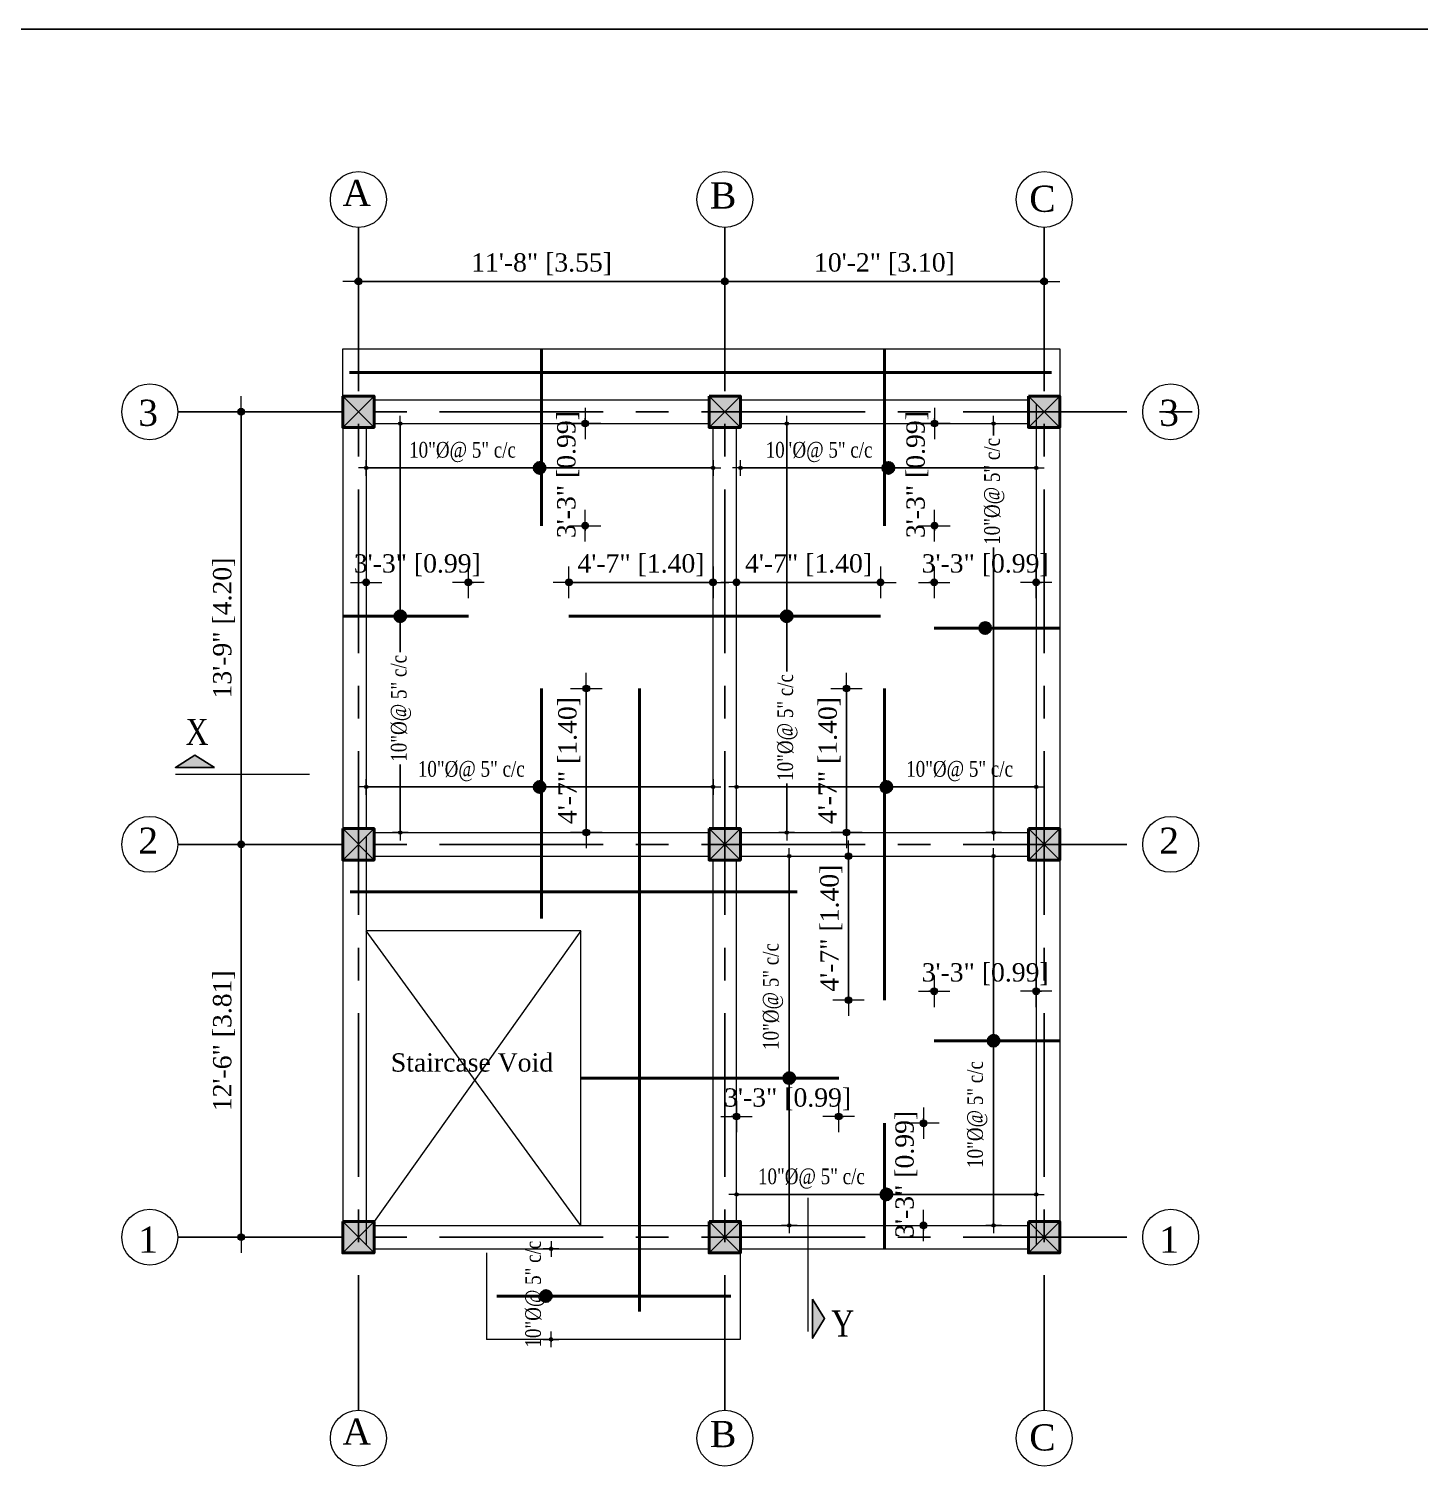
# Model space of a CAD drawing. Header units: feet. Extents: x 4160 to 31260, y -20219 to -1382.
# Drawn here: x 22152 to 22684, y -5005 to -4450 of the extents above; entities that cross this region are included whole.
import ezdxf

# ---------------------------------------------------------------- set-up
doc = ezdxf.new("R2010")
doc.units = ezdxf.units.FT
doc.header["$LTSCALE"] = 50
doc.header["$MEASUREMENT"] = 0
doc.header["$PDMODE"] = 34
doc.linetypes.add('CENTER', pattern=[2, 1.25, -0.25, 0.25, -0.25])
for name, color, linetype, lineweight in [('BAR', 7, 'Continuous', 40), ('COLUMN', 145, 'Continuous', 40), ('DIM', 7, 'Continuous', 9), ('DIMENISON', 152, 'Continuous', 9), ('DIMENSION', 142, 'Continuous', 13), ('HACTH', 8, 'Continuous', 13), ('REBARS', 1, 'Continuous', 40), ('stair', 140, 'Continuous', 18), ('Text1', 3, 'Continuous', 25), ('wall', 6, 'Continuous', 40)]:
    doc.layers.add(name, color=color, linetype=linetype, lineweight=lineweight)
for name, color, linetype in [('CL', 253, 'CENTER'), ('Furniture', 32, 'Continuous'), ('Text', 7, 'Continuous')]:
    doc.layers.add(name, color=color, linetype=linetype)
doc.styles.add('1.8', font='times.ttf', dxfattribs={"width": 0.8, "height": 8})
doc.styles.add('1.8 str', font='times.ttf', dxfattribs={"width": 0.8, "height": 6})
doc.styles.add('7 INCH', font='times.ttf', dxfattribs={"height": 7})
doc.styles.add('arial', font='times.ttf')
doc.styles.add('NAVARAJ', font='times.ttf', dxfattribs={"height": 9})
doc.dimstyles.new('1.4', dxfattribs={"dimscale": 0, "dimtxt": 6, "dimasz": 0.5, "dimexe": 2, "dimexo": 9, "dimgap": 2, "dimtad": 1, "dimdec": 0, "dimlfac": 0.5, "dimzin": 3, "dimdsep": 46, "dimlunit": 4, "dimtxsty": '1.8 str', "dimblk": 'DIM', "dimcen": 3, "dimdle": 3, "dimse1": 1, "dimse2": 1, "dimclrd": 256, "dimclre": 256, "dimclrt": 7, "dimadec": 1, "dimazin": 2, "dimtfac": 1, "dimtdec": 0, "dimtix": 1, "dimtofl": 0, "dimtmove": 2, "dimatfit": 3, "dimldrblk": 'arrow', "dimfxl": 2, "dimfrac": 2, "dimtolj": 2, "dimtzin": 0, "dimarcsym": 0})
doc.dimstyles.new('7 INCH', dxfattribs={"dimscale": 0, "dimtxt": 7, "dimasz": 1, "dimexe": 2, "dimexo": 9, "dimgap": 2, "dimtad": 1, "dimdec": 0, "dimzin": 3, "dimdsep": 46, "dimlunit": 4, "dimtxsty": '7 INCH', "dimblk": 'DIM', "dimcen": 3, "dimdle": 3, "dimse1": 1, "dimse2": 1, "dimclrd": 256, "dimclre": 256, "dimclrt": 7, "dimadec": 1, "dimazin": 2, "dimtfac": 1, "dimtdec": 0, "dimtix": 1, "dimtofl": 0, "dimtmove": 2, "dimatfit": 3, "dimldrblk": 'DIM', "dimfxl": 2, "dimfrac": 2, "dimtolj": 2, "dimtzin": 0, "dimarcsym": 0})

# ---------------------------------------------------------------- blocks, each defined once
blk = doc.blocks.new('DIM')
at = {"layer": 'DIMENSION'}
h = blk.add_hatch(color=256, dxfattribs=at)
h.paths.add_polyline_path([(0, 1.28), (0, 0), (1.28, 0, 0.414214)])
h.paths.add_polyline_path([(1.28, 0), (0, 0), (0, -1.28, 0.414214)])
h.paths.add_polyline_path([(0, 0), (-1.28, 0, 0.414214), (0, -1.28)])
h.paths.add_polyline_path([(0, 1.28, 0.414214), (-1.28, 0), (0, 0)])
for p, q in [((0, 6), (0, -6)), ((-6, 0), (6, 0))]:
    blk.add_line(p, q, dxfattribs=at)
blk.add_circle((0, 0), 1.28, dxfattribs=at)
blk = doc.blocks.new('*D264')
at = {"layer": 'Defpoints', "color": 0, "ltscale": 2, "transparency": 16777216}
for p in [(22418.21, -4546.57), (22278.27, -4566.34), (22418.21, -4566.34)]:
    blk.add_point(p, dxfattribs=at)
at = {"layer": 'DIMENSION', "lineweight": -2, "ltscale": 2, "transparency": 16777216}
blk.add_line((22279.27, -4546.57), (22417.21, -4546.57), dxfattribs=at)
at = {"layer": 'DIMENSION', "lineweight": -2, "ltscale": 2, "transparency": 16777216, "rotation": 180}
blk.add_blockref('DIM', (22278.27, -4546.57), dxfattribs=at)
at = {"layer": 'DIMENSION', "lineweight": -2, "ltscale": 2, "transparency": 16777216}
blk.add_blockref('DIM', (22418.21, -4546.57), dxfattribs=at)
at = {"layer": 'DIMENSION', "color": 7, "ltscale": 2, "transparency": 16777216, "insert": (22348.24, -4540.04), "char_height": 7, "attachment_point": 5, "style": '7 INCH'}
blk.add_mtext('\\A2;11\'-8" [3.55]', dxfattribs=at)
blk = doc.blocks.new('*D265')
at = {"layer": 'Defpoints', "color": 0, "ltscale": 2, "transparency": 16777216}
for p in [(22540.16, -4546.57), (22418.21, -4566.34), (22540.16, -4566.34)]:
    blk.add_point(p, dxfattribs=at)
at = {"layer": 'DIMENSION', "lineweight": -2, "ltscale": 2, "transparency": 16777216}
blk.add_line((22419.21, -4546.57), (22539.16, -4546.57), dxfattribs=at)
at = {"layer": 'DIMENSION', "lineweight": -2, "ltscale": 2, "transparency": 16777216, "rotation": 180}
blk.add_blockref('DIM', (22418.21, -4546.57), dxfattribs=at)
at = {"layer": 'DIMENSION', "lineweight": -2, "ltscale": 2, "transparency": 16777216}
blk.add_blockref('DIM', (22540.16, -4546.57), dxfattribs=at)
at = {"layer": 'DIMENSION', "color": 7, "ltscale": 2, "transparency": 16777216, "insert": (22479.18, -4540.04), "char_height": 7, "attachment_point": 5, "style": '7 INCH'}
blk.add_mtext('\\A2;10\'-2" [3.10]', dxfattribs=at)
blk = doc.blocks.new('*D266')
at = {"layer": 'Defpoints', "color": 0, "ltscale": 2, "transparency": 16777216}
for p in [(22272.27, -4596.34), (22233.5, -4761.52), (22272.27, -4761.52)]:
    blk.add_point(p, dxfattribs=at)
at = {"layer": 'DIMENSION', "lineweight": -2, "ltscale": 2, "transparency": 16777216}
blk.add_line((22233.5, -4597.34), (22233.5, -4760.52), dxfattribs=at)
for p, rotation in [((22233.5, -4596.34), 90), ((22233.5, -4761.52), 270)]:
    blk.add_blockref('DIM', p, dxfattribs=dict(at, rotation=rotation))
at = {"layer": 'DIMENSION', "color": 7, "ltscale": 2, "transparency": 16777216, "insert": (22226.97, -4678.93), "char_height": 7, "attachment_point": 5, "rotation": 90, "style": '7 INCH'}
blk.add_mtext('\\A2;13\'-9" [4.20]', dxfattribs=at)
blk = doc.blocks.new('*D267')
at = {"layer": 'Defpoints', "color": 0, "ltscale": 2, "transparency": 16777216}
for p in [(22272.27, -4761.52), (22233.5, -4911.52), (22272.27, -4911.52)]:
    blk.add_point(p, dxfattribs=at)
at = {"layer": 'DIMENSION', "lineweight": -2, "ltscale": 2, "transparency": 16777216}
blk.add_line((22233.5, -4762.52), (22233.5, -4910.52), dxfattribs=at)
for p, rotation in [((22233.5, -4761.52), 90), ((22233.5, -4911.52), 270)]:
    blk.add_blockref('DIM', p, dxfattribs=dict(at, rotation=rotation))
at = {"layer": 'DIMENSION', "color": 7, "ltscale": 2, "transparency": 16777216, "insert": (22226.97, -4836.52), "char_height": 7, "attachment_point": 5, "rotation": 90, "style": '7 INCH'}
blk.add_mtext('\\A2;12\'-6" [3.81]', dxfattribs=at)
blk = doc.blocks.new('A$C151D7C43')
at = {"layer": 'HACTH', "ltscale": 0.1}
h = blk.add_hatch(color=256, dxfattribs=at)
h.dxf.hatch_style = 1
h.paths.add_polyline_path([(-12, 6), (-12, -6), (0, -6), (0, 6)])
at = {"layer": 'CL'}
for points in [[(0, 6), (-12, -6)], [(-12, 6), (0, -6)]]:
    blk.add_lwpolyline(points, dxfattribs=at)
at = {"layer": 'COLUMN'}
blk.add_lwpolyline([(-12, 6), (0, 6), (0, -6), (-12, -6)], close=True, dxfattribs=at)
blk = doc.blocks.new('*D268')
at = {"layer": 'Defpoints', "color": 0, "ltscale": 10, "transparency": 16777216}
for p in [(22412.21, -4916.02), (22351.88, -4950.52), (22412.21, -4950.52)]:
    blk.add_point(p, dxfattribs=at)
at = {"layer": 'DIM', "lineweight": -2, "ltscale": 10, "transparency": 16777216}
for p, q in [((22351.88, -4915.52), (22351.88, -4915.02)), ((22351.88, -4951.02), (22351.88, -4951.52))]:
    blk.add_line(p, q, dxfattribs=at)
at = {"layer": 'DIM', "lineweight": -2, "ltscale": 10, "transparency": 16777216, "xscale": 0.5, "yscale": 0.5, "zscale": 0.5}
for p, rotation in [((22351.88, -4916.02), 270), ((22351.88, -4950.52), 90)]:
    blk.add_blockref('DIM', p, dxfattribs=dict(at, rotation=rotation))
at = {"layer": 'DIM', "color": 7, "ltscale": 10, "transparency": 16777216, "insert": (22345.85, -4933.27), "char_height": 6, "attachment_point": 5, "rotation": 90, "style": '1.8 str'}
blk.add_mtext('\\A2;10"%%C@ 5" c/c', dxfattribs=at)
blk = doc.blocks.new('arrow')
at = {"layer": 'DIMENSION'}
blk.add_lwpolyline([(1.2, 0, 0, 2.1, 0), (-2.3, 0, 0, 0, 0), (1.2, 0, 0, 0, 0)], format="xyseb", dxfattribs=at)
blk = doc.blocks.new('*D269')
at = {"layer": 'Defpoints', "color": 0, "ltscale": 10, "transparency": 16777216}
for p in [(22294.28, -4600.84), (22312.02, -4600.84), (22284.27, -4757.02)]:
    blk.add_point(p, dxfattribs=at)
at = {"layer": 'DIM', "lineweight": -2, "ltscale": 10, "transparency": 16777216}
for p, q in [((22294.28, -4601.34), (22294.28, -4688.18)), ((22294.28, -4756.52), (22294.28, -4730.98))]:
    blk.add_line(p, q, dxfattribs=at)
at = {"layer": 'DIM', "lineweight": -2, "ltscale": 10, "transparency": 16777216, "xscale": 0.5, "yscale": 0.5, "zscale": 0.5}
for p, rotation in [((22294.28, -4600.84), 90), ((22294.28, -4757.02), 270)]:
    blk.add_blockref('DIM', p, dxfattribs=dict(at, rotation=rotation))
at = {"layer": 'DIM', "color": 7, "ltscale": 10, "transparency": 16777216, "insert": (22294.55, -4709.58), "char_height": 6, "attachment_point": 5, "rotation": 90, "style": '1.8 str'}
blk.add_mtext('\\A2;10"%%C@ 5" c/c', dxfattribs=at)
blk = doc.blocks.new('*D270')
at = {"layer": 'Defpoints', "color": 0, "ltscale": 10, "transparency": 16777216}
for p in [(22281.27, -4602.34), (22413.71, -4602.34), (22413.71, -4617.77)]:
    blk.add_point(p, dxfattribs=at)
at = {"layer": 'DIM', "lineweight": -2, "ltscale": 10, "transparency": 16777216}
blk.add_line((22281.77, -4617.77), (22413.21, -4617.77), dxfattribs=at)
at = {"layer": 'DIM', "lineweight": -2, "ltscale": 10, "transparency": 16777216, "xscale": 0.5, "yscale": 0.5, "zscale": 0.5, "rotation": 180}
blk.add_blockref('DIM', (22281.27, -4617.77), dxfattribs=at)
at = {"layer": 'DIM', "lineweight": -2, "ltscale": 10, "transparency": 16777216, "xscale": 0.5, "yscale": 0.5, "zscale": 0.5}
blk.add_blockref('DIM', (22413.71, -4617.77), dxfattribs=at)
at = {"layer": 'DIM', "color": 7, "ltscale": 10, "transparency": 16777216, "insert": (22318.05, -4611.74), "char_height": 6, "attachment_point": 5, "style": '1.8 str'}
blk.add_mtext('\\A2;10"%%C@ 5" c/c', dxfattribs=at)
blk = doc.blocks.new('*D271')
at = {"layer": 'Defpoints', "color": 0, "ltscale": 10, "transparency": 16777216}
for p in [(22424.21, -4600.84), (22537.16, -4602.34), (22537.16, -4617.77)]:
    blk.add_point(p, dxfattribs=at)
at = {"layer": 'DIM', "lineweight": -2, "ltscale": 10, "transparency": 16777216}
blk.add_line((22424.71, -4617.77), (22536.66, -4617.77), dxfattribs=at)
at = {"layer": 'DIM', "lineweight": -2, "ltscale": 10, "transparency": 16777216, "xscale": 0.5, "yscale": 0.5, "zscale": 0.5, "rotation": 180}
blk.add_blockref('DIM', (22424.21, -4617.77), dxfattribs=at)
at = {"layer": 'DIM', "lineweight": -2, "ltscale": 10, "transparency": 16777216, "xscale": 0.5, "yscale": 0.5, "zscale": 0.5}
blk.add_blockref('DIM', (22537.16, -4617.77), dxfattribs=at)
at = {"layer": 'DIM', "color": 7, "ltscale": 10, "transparency": 16777216, "insert": (22454.23, -4611.74), "char_height": 6, "attachment_point": 5, "style": '1.8 str'}
blk.add_mtext('\\A2;10"%%C@ 5" c/c', dxfattribs=at)
blk = doc.blocks.new('*D272')
at = {"layer": 'Defpoints', "color": 0, "ltscale": 10, "transparency": 16777216}
for p in [(22441.87, -4600.84), (22459.61, -4600.84), (22431.86, -4757.02)]:
    blk.add_point(p, dxfattribs=at)
at = {"layer": 'DIM', "lineweight": -2, "ltscale": 10, "transparency": 16777216}
for p, q in [((22441.87, -4601.34), (22441.87, -4695.47)), ((22441.87, -4756.52), (22441.87, -4738.28))]:
    blk.add_line(p, q, dxfattribs=at)
at = {"layer": 'DIM', "lineweight": -2, "ltscale": 10, "transparency": 16777216, "xscale": 0.5, "yscale": 0.5, "zscale": 0.5}
for p, rotation in [((22441.87, -4600.84), 90), ((22441.87, -4757.02), 270)]:
    blk.add_blockref('DIM', p, dxfattribs=dict(at, rotation=rotation))
at = {"layer": 'DIM', "color": 7, "ltscale": 10, "transparency": 16777216, "insert": (22442.14, -4716.88), "char_height": 6, "attachment_point": 5, "rotation": 90, "style": '1.8 str'}
blk.add_mtext('\\A2;10"%%C@ 5" c/c', dxfattribs=at)
blk = doc.blocks.new('*D273')
at = {"layer": 'Defpoints', "color": 0, "ltscale": 10, "transparency": 16777216}
for p in [(22520.86, -4600.84), (22538.61, -4600.84), (22510.85, -4757.02)]:
    blk.add_point(p, dxfattribs=at)
at = {"layer": 'DIM', "lineweight": -2, "ltscale": 10, "transparency": 16777216}
for p, q in [((22520.86, -4601.34), (22520.86, -4605.35)), ((22520.86, -4756.52), (22520.86, -4648.16))]:
    blk.add_line(p, q, dxfattribs=at)
at = {"layer": 'DIM', "lineweight": -2, "ltscale": 10, "transparency": 16777216, "xscale": 0.5, "yscale": 0.5, "zscale": 0.5}
for p, rotation in [((22520.86, -4600.84), 90), ((22520.86, -4757.02), 270)]:
    blk.add_blockref('DIM', p, dxfattribs=dict(at, rotation=rotation))
at = {"layer": 'DIM', "color": 7, "ltscale": 10, "transparency": 16777216, "insert": (22521.14, -4626.75), "char_height": 6, "attachment_point": 5, "rotation": 90, "style": '1.8 str'}
blk.add_mtext('\\A2;10"%%C@ 5" c/c', dxfattribs=at)
blk = doc.blocks.new('*D274')
at = {"layer": 'Defpoints', "color": 0, "ltscale": 10, "transparency": 16777216}
for p in [(22422.71, -4722.67), (22537.16, -4724.17), (22537.16, -4739.6)]:
    blk.add_point(p, dxfattribs=at)
at = {"layer": 'DIM', "lineweight": -2, "ltscale": 10, "transparency": 16777216}
blk.add_line((22423.21, -4739.6), (22536.66, -4739.6), dxfattribs=at)
at = {"layer": 'DIM', "lineweight": -2, "ltscale": 10, "transparency": 16777216, "xscale": 0.5, "yscale": 0.5, "zscale": 0.5, "rotation": 180}
blk.add_blockref('DIM', (22422.71, -4739.6), dxfattribs=at)
at = {"layer": 'DIM', "lineweight": -2, "ltscale": 10, "transparency": 16777216, "xscale": 0.5, "yscale": 0.5, "zscale": 0.5}
blk.add_blockref('DIM', (22537.16, -4739.6), dxfattribs=at)
at = {"layer": 'DIM', "color": 7, "ltscale": 10, "transparency": 16777216, "insert": (22507.89, -4733.57), "char_height": 6, "attachment_point": 5, "style": '1.8 str'}
blk.add_mtext('\\A2;10"%%C@ 5" c/c', dxfattribs=at)
blk = doc.blocks.new('*D275')
at = {"layer": 'Defpoints', "color": 0, "ltscale": 10, "transparency": 16777216}
for p in [(22281.27, -4724.17), (22413.71, -4724.17), (22413.71, -4739.6)]:
    blk.add_point(p, dxfattribs=at)
at = {"layer": 'DIM', "lineweight": -2, "ltscale": 10, "transparency": 16777216}
blk.add_line((22281.77, -4739.6), (22413.21, -4739.6), dxfattribs=at)
at = {"layer": 'DIM', "lineweight": -2, "ltscale": 10, "transparency": 16777216, "xscale": 0.5, "yscale": 0.5, "zscale": 0.5, "rotation": 180}
blk.add_blockref('DIM', (22281.27, -4739.6), dxfattribs=at)
at = {"layer": 'DIM', "lineweight": -2, "ltscale": 10, "transparency": 16777216, "xscale": 0.5, "yscale": 0.5, "zscale": 0.5}
blk.add_blockref('DIM', (22413.71, -4739.6), dxfattribs=at)
at = {"layer": 'DIM', "color": 7, "ltscale": 10, "transparency": 16777216, "insert": (22321.39, -4733.57), "char_height": 6, "attachment_point": 5, "style": '1.8 str'}
blk.add_mtext('\\A2;10"%%C@ 5" c/c', dxfattribs=at)
blk = doc.blocks.new('*D276')
at = {"layer": 'Defpoints', "color": 0, "ltscale": 10, "transparency": 16777216}
for p in [(22422.71, -4878.26), (22537.16, -4879.76), (22537.16, -4895.19)]:
    blk.add_point(p, dxfattribs=at)
at = {"layer": 'DIM', "lineweight": -2, "ltscale": 10, "transparency": 16777216}
blk.add_line((22423.21, -4895.19), (22536.66, -4895.19), dxfattribs=at)
at = {"layer": 'DIM', "lineweight": -2, "ltscale": 10, "transparency": 16777216, "xscale": 0.5, "yscale": 0.5, "zscale": 0.5, "rotation": 180}
blk.add_blockref('DIM', (22422.71, -4895.19), dxfattribs=at)
at = {"layer": 'DIM', "lineweight": -2, "ltscale": 10, "transparency": 16777216, "xscale": 0.5, "yscale": 0.5, "zscale": 0.5}
blk.add_blockref('DIM', (22537.16, -4895.19), dxfattribs=at)
at = {"layer": 'DIM', "color": 7, "ltscale": 10, "transparency": 16777216, "insert": (22451.29, -4889.16), "char_height": 6, "attachment_point": 5, "style": '1.8 str'}
blk.add_mtext('\\A2;10"%%C@ 5" c/c', dxfattribs=at)
blk = doc.blocks.new('*D277')
at = {"layer": 'Defpoints', "color": 0, "ltscale": 10, "transparency": 16777216}
for p in [(22520.86, -4766.02), (22532.14, -4766.02), (22504.38, -4907.02)]:
    blk.add_point(p, dxfattribs=at)
at = {"layer": 'DIM', "lineweight": -2, "ltscale": 10, "transparency": 16777216}
blk.add_line((22520.86, -4906.52), (22520.86, -4766.52), dxfattribs=at)
at = {"layer": 'DIM', "lineweight": -2, "ltscale": 10, "transparency": 16777216, "xscale": 0.5, "yscale": 0.5, "zscale": 0.5}
for p, rotation in [((22520.86, -4766.02), 90), ((22520.86, -4907.02), 270)]:
    blk.add_blockref('DIM', p, dxfattribs=dict(at, rotation=rotation))
at = {"layer": 'DIM', "color": 7, "ltscale": 10, "transparency": 16777216, "insert": (22514.67, -4864.67), "char_height": 6, "attachment_point": 5, "rotation": 90, "style": '1.8 str'}
blk.add_mtext('\\A2;10"%%C@ 5" c/c', dxfattribs=at)
blk = doc.blocks.new('*D278')
at = {"layer": 'Defpoints', "color": 0, "ltscale": 10, "transparency": 16777216}
for p in [(22442.84, -4766.02), (22454.11, -4766.02), (22426.36, -4907.02)]:
    blk.add_point(p, dxfattribs=at)
at = {"layer": 'DIM', "lineweight": -2, "ltscale": 10, "transparency": 16777216}
blk.add_line((22442.84, -4906.52), (22442.84, -4766.52), dxfattribs=at)
at = {"layer": 'DIM', "lineweight": -2, "ltscale": 10, "transparency": 16777216, "xscale": 0.5, "yscale": 0.5, "zscale": 0.5}
for p, rotation in [((22442.84, -4766.02), 90), ((22442.84, -4907.02), 270)]:
    blk.add_blockref('DIM', p, dxfattribs=dict(at, rotation=rotation))
at = {"layer": 'DIM', "color": 7, "ltscale": 10, "transparency": 16777216, "insert": (22436.64, -4819.62), "char_height": 6, "attachment_point": 5, "rotation": 90, "style": '1.8 str'}
blk.add_mtext('\\A2;10"%%C@ 5" c/c', dxfattribs=at)
blk = doc.blocks.new('GFHF')
at = {"layer": 'BAR'}
h = blk.add_hatch(dxfattribs=at)
h.set_pattern_fill('ANSI31', color=2)
h.paths.add_polyline_path([(20798.9, -1672.63), (20794.72, -1672.63, 1)])
h.paths.add_polyline_path([(20794.72, -1672.63), (20798.9, -1672.63, 1)])
at = {"layer": 'BAR', "color": 2}
blk.add_circle((20796.81, -1672.63), 2.09, dxfattribs=at)
blk = doc.blocks.new('*D279')
at = {"layer": 'Defpoints', "color": 0, "ltscale": 2, "transparency": 16777216}
for p in [(22348.24, -4600.84), (22364.91, -4600.84), (22348.24, -4639.84)]:
    blk.add_point(p, dxfattribs=at)
at = {"layer": 'DIMENSION', "lineweight": -2, "ltscale": 2, "transparency": 16777216}
for p, q in [((22364.91, -4599.84), (22364.91, -4598.84)), ((22364.91, -4640.84), (22364.91, -4641.84))]:
    blk.add_line(p, q, dxfattribs=at)
for p, rotation in [((22364.91, -4600.84), 270), ((22364.91, -4639.84), 90)]:
    blk.add_blockref('DIM', p, dxfattribs=dict(at, rotation=rotation))
at = {"layer": 'DIMENSION', "color": 7, "ltscale": 2, "transparency": 16777216, "insert": (22358.38, -4620.34), "char_height": 7, "attachment_point": 5, "rotation": 90, "style": '7 INCH'}
blk.add_mtext('\\A2;3\'-3" [0.99]', dxfattribs=at)
blk = doc.blocks.new('*D280')
at = {"layer": 'Defpoints', "color": 0, "ltscale": 2, "transparency": 16777216}
for p in [(22479.18, -4600.84), (22498.31, -4600.84), (22479.18, -4639.84)]:
    blk.add_point(p, dxfattribs=at)
at = {"layer": 'DIMENSION', "lineweight": -2, "ltscale": 2, "transparency": 16777216}
for p, q in [((22498.31, -4599.84), (22498.31, -4598.84)), ((22498.31, -4640.84), (22498.31, -4641.84))]:
    blk.add_line(p, q, dxfattribs=at)
for p, rotation in [((22498.31, -4600.84), 270), ((22498.31, -4639.84), 90)]:
    blk.add_blockref('DIM', p, dxfattribs=dict(at, rotation=rotation))
at = {"layer": 'DIMENSION', "color": 7, "ltscale": 2, "transparency": 16777216, "insert": (22491.78, -4620.34), "char_height": 7, "attachment_point": 5, "rotation": 90, "style": '7 INCH'}
blk.add_mtext('\\A2;3\'-3" [0.99]', dxfattribs=at)
blk = doc.blocks.new('*D281')
at = {"layer": 'Defpoints', "color": 0, "ltscale": 2, "transparency": 16777216}
for p in [(22320.27, -4661.48), (22281.27, -4674.43), (22320.27, -4674.43)]:
    blk.add_point(p, dxfattribs=at)
at = {"layer": 'DIMENSION', "lineweight": -2, "ltscale": 2, "transparency": 16777216}
for p, q in [((22280.27, -4661.48), (22279.27, -4661.48)), ((22321.27, -4661.48), (22322.27, -4661.48))]:
    blk.add_line(p, q, dxfattribs=at)
blk.add_blockref('DIM', (22281.27, -4661.48), dxfattribs=at)
at = {"layer": 'DIMENSION', "lineweight": -2, "ltscale": 2, "transparency": 16777216, "rotation": 180}
blk.add_blockref('DIM', (22320.27, -4661.48), dxfattribs=at)
at = {"layer": 'DIMENSION', "color": 7, "ltscale": 2, "transparency": 16777216, "insert": (22300.77, -4654.96), "char_height": 7, "attachment_point": 5, "style": '7 INCH'}
blk.add_mtext('\\A2;3\'-3" [0.99]', dxfattribs=at)
blk = doc.blocks.new('*D282')
at = {"layer": 'Defpoints', "color": 0, "ltscale": 2, "transparency": 16777216}
for p in [(22413.71, -4661.48), (22358.71, -4674.43), (22413.71, -4674.43)]:
    blk.add_point(p, dxfattribs=at)
at = {"layer": 'DIMENSION', "lineweight": -2, "ltscale": 2, "transparency": 16777216}
blk.add_line((22359.71, -4661.48), (22412.71, -4661.48), dxfattribs=at)
at = {"layer": 'DIMENSION', "lineweight": -2, "ltscale": 2, "transparency": 16777216, "rotation": 180}
blk.add_blockref('DIM', (22358.71, -4661.48), dxfattribs=at)
at = {"layer": 'DIMENSION', "lineweight": -2, "ltscale": 2, "transparency": 16777216}
blk.add_blockref('DIM', (22413.71, -4661.48), dxfattribs=at)
at = {"layer": 'DIMENSION', "color": 7, "ltscale": 2, "transparency": 16777216, "insert": (22386.21, -4654.96), "char_height": 7, "attachment_point": 5, "style": '7 INCH'}
blk.add_mtext('\\A2;4\'-7" [1.40]', dxfattribs=at)
blk = doc.blocks.new('*D283')
at = {"layer": 'Defpoints', "color": 0, "ltscale": 2, "transparency": 16777216}
for p in [(22422.71, -4661.48), (22422.71, -4674.43), (22477.71, -4674.43)]:
    blk.add_point(p, dxfattribs=at)
at = {"layer": 'DIMENSION', "lineweight": -2, "ltscale": 2, "transparency": 16777216}
blk.add_line((22476.71, -4661.48), (22423.71, -4661.48), dxfattribs=at)
at = {"layer": 'DIMENSION', "lineweight": -2, "ltscale": 2, "transparency": 16777216, "rotation": 180}
blk.add_blockref('DIM', (22422.71, -4661.48), dxfattribs=at)
at = {"layer": 'DIMENSION', "lineweight": -2, "ltscale": 2, "transparency": 16777216}
blk.add_blockref('DIM', (22477.71, -4661.48), dxfattribs=at)
at = {"layer": 'DIMENSION', "color": 7, "ltscale": 2, "transparency": 16777216, "insert": (22450.21, -4654.96), "char_height": 7, "attachment_point": 5, "style": '7 INCH'}
blk.add_mtext('\\A2;4\'-7" [1.40]', dxfattribs=at)
blk = doc.blocks.new('*D284')
at = {"layer": 'Defpoints', "color": 0, "ltscale": 2, "transparency": 16777216}
for p in [(22537.16, -4661.48), (22498.16, -4678.93), (22537.16, -4678.93)]:
    blk.add_point(p, dxfattribs=at)
at = {"layer": 'DIMENSION', "lineweight": -2, "ltscale": 2, "transparency": 16777216}
for p, q in [((22497.16, -4661.48), (22496.16, -4661.48)), ((22538.16, -4661.48), (22539.16, -4661.48))]:
    blk.add_line(p, q, dxfattribs=at)
blk.add_blockref('DIM', (22498.16, -4661.48), dxfattribs=at)
at = {"layer": 'DIMENSION', "lineweight": -2, "ltscale": 2, "transparency": 16777216, "rotation": 180}
blk.add_blockref('DIM', (22537.16, -4661.48), dxfattribs=at)
at = {"layer": 'DIMENSION', "color": 7, "ltscale": 2, "transparency": 16777216, "insert": (22517.66, -4654.96), "char_height": 7, "attachment_point": 5, "style": '7 INCH'}
blk.add_mtext('\\A2;3\'-3" [0.99]', dxfattribs=at)
blk = doc.blocks.new('*D285')
at = {"layer": 'Defpoints', "color": 0, "ltscale": 2, "transparency": 16777216}
for p in [(22348.24, -4702.02), (22348.24, -4757.02), (22365.32, -4757.02)]:
    blk.add_point(p, dxfattribs=at)
at = {"layer": 'DIMENSION', "lineweight": -2, "ltscale": 2, "transparency": 16777216}
blk.add_line((22365.32, -4703.02), (22365.32, -4756.02), dxfattribs=at)
for p, rotation in [((22365.32, -4702.02), 90), ((22365.32, -4757.02), 270)]:
    blk.add_blockref('DIM', p, dxfattribs=dict(at, rotation=rotation))
at = {"layer": 'DIMENSION', "color": 7, "ltscale": 2, "transparency": 16777216, "insert": (22358.8, -4729.52), "char_height": 7, "attachment_point": 5, "rotation": 90, "style": '7 INCH'}
blk.add_mtext('\\A2;4\'-7" [1.40]', dxfattribs=at)
blk = doc.blocks.new('*D286')
at = {"layer": 'Defpoints', "color": 0, "ltscale": 2, "transparency": 16777216}
for p in [(22479.18, -4702.02), (22464.72, -4757.02), (22479.18, -4757.02)]:
    blk.add_point(p, dxfattribs=at)
at = {"layer": 'DIMENSION', "lineweight": -2, "ltscale": 2, "transparency": 16777216}
blk.add_line((22464.72, -4703.02), (22464.72, -4756.02), dxfattribs=at)
for p, rotation in [((22464.72, -4702.02), 90), ((22464.72, -4757.02), 270)]:
    blk.add_blockref('DIM', p, dxfattribs=dict(at, rotation=rotation))
at = {"layer": 'DIMENSION', "color": 7, "ltscale": 2, "transparency": 16777216, "insert": (22458.19, -4729.52), "char_height": 7, "attachment_point": 5, "rotation": 90, "style": '7 INCH'}
blk.add_mtext('\\A2;4\'-7" [1.40]', dxfattribs=at)
blk = doc.blocks.new('*D287')
at = {"layer": 'Defpoints', "color": 0, "ltscale": 2, "transparency": 16777216}
for p in [(22422.71, -4850.77), (22461.71, -4850.77), (22461.71, -4865.42)]:
    blk.add_point(p, dxfattribs=at)
at = {"layer": 'DIMENSION', "lineweight": -2, "ltscale": 2, "transparency": 16777216}
for p, q in [((22421.71, -4865.42), (22420.71, -4865.42)), ((22462.71, -4865.42), (22463.71, -4865.42))]:
    blk.add_line(p, q, dxfattribs=at)
blk.add_blockref('DIM', (22422.71, -4865.42), dxfattribs=at)
at = {"layer": 'DIMENSION', "lineweight": -2, "ltscale": 2, "transparency": 16777216, "rotation": 180}
blk.add_blockref('DIM', (22461.71, -4865.42), dxfattribs=at)
at = {"layer": 'DIMENSION', "color": 7, "ltscale": 2, "transparency": 16777216, "insert": (22442.21, -4858.89), "char_height": 7, "attachment_point": 5, "style": '7 INCH'}
blk.add_mtext('\\A2;3\'-3" [0.99]', dxfattribs=at)
blk = doc.blocks.new('*D288')
at = {"layer": 'Defpoints', "color": 0, "ltscale": 2, "transparency": 16777216}
for p in [(22479.18, -4868.02), (22479.18, -4907.02), (22494.09, -4907.02)]:
    blk.add_point(p, dxfattribs=at)
at = {"layer": 'DIMENSION', "lineweight": -2, "ltscale": 2, "transparency": 16777216}
for p, q in [((22494.09, -4867.02), (22494.09, -4866.02)), ((22494.09, -4908.02), (22494.09, -4909.02))]:
    blk.add_line(p, q, dxfattribs=at)
for p, rotation in [((22494.09, -4868.02), 270), ((22494.09, -4907.02), 90)]:
    blk.add_blockref('DIM', p, dxfattribs=dict(at, rotation=rotation))
at = {"layer": 'DIMENSION', "color": 7, "ltscale": 2, "transparency": 16777216, "insert": (22487.57, -4887.52), "char_height": 7, "attachment_point": 5, "rotation": 90, "style": '7 INCH'}
blk.add_mtext('\\A2;3\'-3" [0.99]', dxfattribs=at)
blk = doc.blocks.new('*D289')
at = {"layer": 'Defpoints', "color": 0, "ltscale": 2, "transparency": 16777216}
for p in [(22537.16, -4817.63), (22498.16, -4836.52), (22537.16, -4836.52)]:
    blk.add_point(p, dxfattribs=at)
at = {"layer": 'DIMENSION', "lineweight": -2, "ltscale": 2, "transparency": 16777216}
for p, q in [((22497.16, -4817.63), (22496.16, -4817.63)), ((22538.16, -4817.63), (22539.16, -4817.63))]:
    blk.add_line(p, q, dxfattribs=at)
blk.add_blockref('DIM', (22498.16, -4817.63), dxfattribs=at)
at = {"layer": 'DIMENSION', "lineweight": -2, "ltscale": 2, "transparency": 16777216, "rotation": 180}
blk.add_blockref('DIM', (22537.16, -4817.63), dxfattribs=at)
at = {"layer": 'DIMENSION', "color": 7, "ltscale": 2, "transparency": 16777216, "insert": (22517.66, -4811.11), "char_height": 7, "attachment_point": 5, "style": '7 INCH'}
blk.add_mtext('\\A2;3\'-3" [0.99]', dxfattribs=at)
blk = doc.blocks.new('*D290')
at = {"layer": 'Defpoints', "color": 0, "ltscale": 2, "transparency": 16777216}
for p in [(22465.43, -4766.02), (22479.18, -4766.02), (22479.18, -4821.02)]:
    blk.add_point(p, dxfattribs=at)
at = {"layer": 'DIMENSION', "lineweight": -2, "ltscale": 2, "transparency": 16777216}
blk.add_line((22465.43, -4820.02), (22465.43, -4767.02), dxfattribs=at)
for p, rotation in [((22465.43, -4766.02), 90), ((22465.43, -4821.02), 270)]:
    blk.add_blockref('DIM', p, dxfattribs=dict(at, rotation=rotation))
at = {"layer": 'DIMENSION', "color": 7, "ltscale": 2, "transparency": 16777216, "insert": (22458.9, -4793.52), "char_height": 7, "attachment_point": 5, "rotation": 90, "style": '7 INCH'}
blk.add_mtext('\\A2;4\'-7" [1.40]', dxfattribs=at)

msp = doc.modelspace()

# ---------------------------------------------------------------- hatches: boundary and pattern name
at = {"layer": 'Text'}
for points in [[(22208.36, -4732.14), (22223.36, -4732.14), (22215.86, -4727.52)], [(22451.72, -4950.12), (22451.72, -4935.12), (22456.34, -4942.62)]]:
    msp.add_hatch(color=256, dxfattribs=at).paths.add_polyline_path(points)

# ---------------------------------------------------------------- linework, layer by layer
msp.add_lwpolyline([(21588.11, -4450.23), (24204.46, -4450.23), (24204.46, -5559.22), (21588.11, -5559.22)], close=True)
at = {"layer": 'CL'}
for p, q in [((22278.27, -4525.98), (22278.27, -4977.58)), ((22418.21, -4525.98), (22418.21, -4977.58)), ((22540.16, -4525.98), (22540.16, -4977.58)), ((22209.27, -4596.34), (22599.19, -4596.34)), ((22209.27, -4761.52), (22577.84, -4761.52)), ((22209.27, -4911.52), (22577.84, -4911.52))]:
    msp.add_line(p, q, dxfattribs=at)
at = {"layer": 'DIMENISON'}
for centre in [(22278.27, -4515.3), (22418.21, -4515.3), (22540.16, -4515.3), (22198.59, -4596.34), (22588.51, -4596.34), (22198.59, -4761.52), (22588.51, -4761.52), (22198.59, -4911.52), (22588.51, -4911.52), (22278.27, -4988.26), (22418.21, -4988.26), (22540.16, -4988.26)]:
    msp.add_circle(centre, 10.68, dxfattribs=at)
at = {"layer": 'DIMENSION', "ltscale": 10}
for p, q in [((22208.46, -4734.67), (22259.54, -4734.67)), ((22450.01, -4947.59), (22450.01, -4896.51))]:
    msp.add_line(p, q, dxfattribs=at)
at = {"layer": 'Furniture', "color": 4, "lineweight": 18, "ltscale": 2}
for p, q in [((22363.27, -4794.52), (22281.27, -4794.52)), ((22363.27, -4907.02), (22281.27, -4794.52)), ((22363.27, -4794.52), (22284.27, -4905.52))]:
    msp.add_line(p, q, dxfattribs=at)
at = {"layer": 'REBARS', "ltscale": 0.1}
for points in [[(22348.24, -4572.34), (22348.24, -4600.84), (22348.24, -4639.84)], [(22479.18, -4572.34), (22479.18, -4600.84), (22479.18, -4639.84)], [(22274.92, -4581.34), (22543.01, -4581.34)], [(22272.27, -4674.43), (22320.27, -4674.43)], [(22422.71, -4674.43), (22358.71, -4674.43)], [(22422.71, -4674.43), (22477.71, -4674.43)], [(22546.16, -4678.93), (22537.16, -4678.93), (22498.16, -4678.93)], [(22348.24, -4789.81), (22348.24, -4702.02)], [(22385.7, -4702.02), (22385.7, -4939.86)], [(22479.18, -4757.02), (22479.18, -4702.02)], [(22479.18, -4766.02), (22479.18, -4757.02)], [(22479.18, -4821.02), (22479.18, -4766.02)], [(22445.84, -4779.6), (22275.1, -4779.6)], [(22546.16, -4836.52), (22537.16, -4836.52), (22498.16, -4836.52)], [(22363.27, -4850.77), (22422.71, -4850.77), (22461.71, -4850.77)], [(22479.18, -4916.02), (22479.18, -4868.02)], [(22331.19, -4934.02), (22420.54, -4934.02)]]:
    msp.add_lwpolyline(points, dxfattribs=at)
at = {"layer": 'stair', "ltscale": 0.5}
for p, q in [((22284.27, -4591.84), (22412.21, -4591.84)), ((22424.21, -4591.84), (22534.16, -4591.84)), ((22537.16, -4593.34), (22537.16, -4764.52)), ((22546.16, -4593.34), (22546.16, -4764.52)), ((22284.27, -4600.84), (22412.21, -4600.84)), ((22424.21, -4600.84), (22534.16, -4600.84)), ((22272.27, -4602.34), (22272.27, -4755.52)), ((22281.27, -4602.34), (22281.27, -4755.52)), ((22413.71, -4755.52), (22413.71, -4602.34)), ((22422.71, -4755.52), (22422.71, -4602.34)), ((22284.27, -4757.02), (22412.21, -4757.02)), ((22424.21, -4757.02), (22534.16, -4757.02)), ((22272.27, -4758.52), (22272.27, -4914.52)), ((22281.27, -4758.52), (22281.27, -4914.52)), ((22537.16, -4758.52), (22537.16, -4914.52)), ((22546.16, -4758.52), (22546.16, -4914.52)), ((22284.27, -4766.02), (22412.21, -4766.02)), ((22413.71, -4905.52), (22413.71, -4767.52)), ((22422.71, -4905.52), (22422.71, -4767.52)), ((22424.21, -4766.02), (22534.16, -4766.02)), ((22284.27, -4907.02), (22412.21, -4907.02)), ((22424.21, -4907.02), (22534.16, -4907.02)), ((22284.27, -4916.02), (22412.21, -4916.02)), ((22424.21, -4916.02), (22534.16, -4916.02)), ((22424.11, -4950.52), (22327.23, -4950.52))]:
    msp.add_line(p, q, dxfattribs=at)
for points in [[(22272.27, -4590.34), (22272.27, -4572.34), (22546.16, -4572.34), (22546.16, -4590.34)], [(22327.23, -4917.52), (22327.23, -4950.52)], [(22424.11, -4917.52), (22424.11, -4950.52)]]:
    msp.add_lwpolyline(points, dxfattribs=at)
at = {"layer": 'stair'}
msp.add_lwpolyline([(22363.27, -4907.02), (22363.27, -4794.52)], dxfattribs=at)
at = {"layer": 'Text'}
for points in [[(22223.36, -4732.14), (22208.36, -4732.14), (22215.86, -4727.52), (22223.36, -4732.14)], [(22451.72, -4935.12), (22451.72, -4950.12), (22456.34, -4942.62), (22451.72, -4935.12)]]:
    msp.add_lwpolyline(points, dxfattribs=at)

# ---------------------------------------------------------------- block references
at = {"layer": 'BAR', "rotation": 90}
for p in [(20674.86, -25414.58), (20808.05, -25414.58), (20621.64, -25471.24), (20769.23, -25471.24), (20845.02, -25475.74), (20674.86, -25536.41), (20807.3, -25536.41), (20848.23, -25633.33), (20770.2, -25647.58), (20807.3, -25692), (20677.25, -25730.83)]:
    msp.add_blockref('GFHF', p, dxfattribs=at)
at = {"layer": 'wall', "ltscale": 0.1}
for p in [(22284.27, -4596.34), (22424.21, -4596.34), (22546.16, -4596.34), (22284.27, -4761.52), (22424.21, -4761.52), (22546.16, -4761.52), (22284.27, -4911.52), (22424.21, -4911.52), (22546.16, -4911.52)]:
    msp.add_blockref('A$C151D7C43', p, dxfattribs=at)

# ---------------------------------------------------------------- texts
at = {"layer": 'Text', "style": '1.8', "width": 0.8}
for s, p in [('X', (22212.28, -4723.6)), ('Y', (22458.9, -4949.48))]:
    msp.add_text(s, height=10, dxfattribs=at).set_placement(p)
at = {"layer": 'Text', "style": 'NAVARAJ'}
msp.add_text('Staircase Void', height=7, dxfattribs=at).set_placement((22290.68, -4848.3))
at = {"layer": 'Text1', "lineweight": 30, "char_height": 10, "width": 17.5966, "attachment_point": 2, "style": 'arial'}
for s, insert in [('A', (22277.65, -4507.77)), ('B', (22417.6, -4508.74)), ('C', (22539.54, -4510)), ('3', (22197.97, -4591.73)), ('3', (22587.9, -4591.73)), ('2', (22197.97, -4755.13)), ('2', (22587.9, -4755.13)), ('1', (22197.97, -4907.47)), ('1', (22587.9, -4907.47)), ('A', (22277.65, -4980.72)), ('B', (22417.6, -4981.69)), ('C', (22539.54, -4982.96))]:
    msp.add_mtext(s, dxfattribs=dict(at, insert=insert))

# ---------------------------------------------------------------- dimensions: what is measured, and where the dimension line sits
at = {"layer": 'DIM', "ltscale": 10}
for base, p1, p2, picture, middle in [((22413.71, -4617.77), (22281.27, -4602.34), (22413.71, -4602.34), '*D270', (22318.05, -4611.74)), ((22537.16, -4617.77), (22424.21, -4600.84), (22537.16, -4602.34), '*D271', (22454.23, -4611.74)), ((22413.71, -4739.6), (22281.27, -4724.17), (22413.71, -4724.17), '*D275', (22321.39, -4733.57)), ((22537.16, -4739.6), (22422.71, -4722.67), (22537.16, -4724.17), '*D274', (22507.89, -4733.57)), ((22537.16, -4895.19), (22422.71, -4878.26), (22537.16, -4879.76), '*D276', (22451.29, -4889.16))]:
    dim = msp.add_linear_dim(base=base, p1=p1, p2=p2, text='10"%%C@ 5" c/c', dimstyle='1.4', override={"dimscale": 1}, dxfattribs=at)
    dim.commit()
    dim.dimension.update_dxf_attribs({"geometry": picture, "text_midpoint": middle, "dimtype": 160})
for base, p1, p2, picture, middle in [((22294.28, -4600.84), (22284.27, -4757.02), (22312.02, -4600.84), '*D269', (22294.55, -4709.58)), ((22441.87, -4600.84), (22431.86, -4757.02), (22459.61, -4600.84), '*D272', (22442.14, -4716.88)), ((22520.86, -4600.84), (22510.85, -4757.02), (22538.61, -4600.84), '*D273', (22521.14, -4626.75)), ((22442.84, -4766.02), (22426.36, -4907.02), (22454.11, -4766.02), '*D278', (22436.64, -4819.62)), ((22520.86, -4766.02), (22504.38, -4907.02), (22532.14, -4766.02), '*D277', (22514.67, -4864.67))]:
    dim = msp.add_linear_dim(base=base, p1=p1, p2=p2, angle=90, text='10"%%C@ 5" c/c', dimstyle='1.4', override={"dimscale": 1}, dxfattribs=at)
    dim.commit()
    dim.dimension.update_dxf_attribs({"geometry": picture, "text_midpoint": middle, "dimtype": 160})
dim = msp.add_linear_dim(base=(22351.88, -4950.52), p1=(22412.21, -4916.02), p2=(22412.21, -4950.52), angle=90, text='10"%%C@ 5" c/c', dimstyle='1.4', override={"dimscale": 1}, dxfattribs=at)
dim.commit()
dim.dimension.update_dxf_attribs({"geometry": '*D268', "text_midpoint": (22345.85, -4933.27)})
at = {"layer": 'DIMENSION', "ltscale": 2}
for base, p1, p2, picture, middle in [((22418.21, -4546.57), (22278.27, -4566.34), (22418.21, -4566.34), '*D264', (22348.24, -4540.04)), ((22540.16, -4546.57), (22418.21, -4566.34), (22540.16, -4566.34), '*D265', (22479.18, -4540.04)), ((22320.27, -4661.48), (22281.27, -4674.43), (22320.27, -4674.43), '*D281', (22300.77, -4654.96)), ((22413.71, -4661.48), (22358.71, -4674.43), (22413.71, -4674.43), '*D282', (22386.21, -4654.96)), ((22422.71, -4661.48), (22477.71, -4674.43), (22422.71, -4674.43), '*D283', (22450.21, -4654.96)), ((22537.16, -4661.48), (22498.16, -4678.93), (22537.16, -4678.93), '*D284', (22517.66, -4654.96)), ((22537.16, -4817.63), (22498.16, -4836.52), (22537.16, -4836.52), '*D289', (22517.66, -4811.11)), ((22461.71, -4865.42), (22422.71, -4850.77), (22461.71, -4850.77), '*D287', (22442.21, -4858.89))]:
    dim = msp.add_linear_dim(base=base, p1=p1, p2=p2, dimstyle='7 INCH', override={"dimscale": 1}, dxfattribs=at)
    dim.commit()
    dim.dimension.update_dxf_attribs({"geometry": picture, "text_midpoint": middle})
for base, p1, p2, picture, middle in [((22233.5, -4761.52), (22272.27, -4596.34), (22272.27, -4761.52), '*D266', (22226.97, -4678.93)), ((22364.91, -4600.84), (22348.24, -4639.84), (22348.24, -4600.84), '*D279', (22358.38, -4620.34)), ((22498.31, -4600.84), (22479.18, -4639.84), (22479.18, -4600.84), '*D280', (22491.78, -4620.34)), ((22365.32, -4757.02), (22348.24, -4702.02), (22348.24, -4757.02), '*D285', (22358.8, -4729.52)), ((22464.72, -4757.02), (22479.18, -4702.02), (22479.18, -4757.02), '*D286', (22458.19, -4729.52)), ((22233.5, -4911.52), (22272.27, -4761.52), (22272.27, -4911.52), '*D267', (22226.97, -4836.52)), ((22465.43, -4766.02), (22479.18, -4821.02), (22479.18, -4766.02), '*D290', (22458.9, -4793.52)), ((22494.09, -4907.02), (22479.18, -4868.02), (22479.18, -4907.02), '*D288', (22487.57, -4887.52))]:
    dim = msp.add_linear_dim(base=base, p1=p1, p2=p2, angle=90, dimstyle='7 INCH', override={"dimscale": 1}, dxfattribs=at)
    dim.commit()
    dim.dimension.update_dxf_attribs({"geometry": picture, "text_midpoint": middle})

doc.saveas('drawing.dxf')
